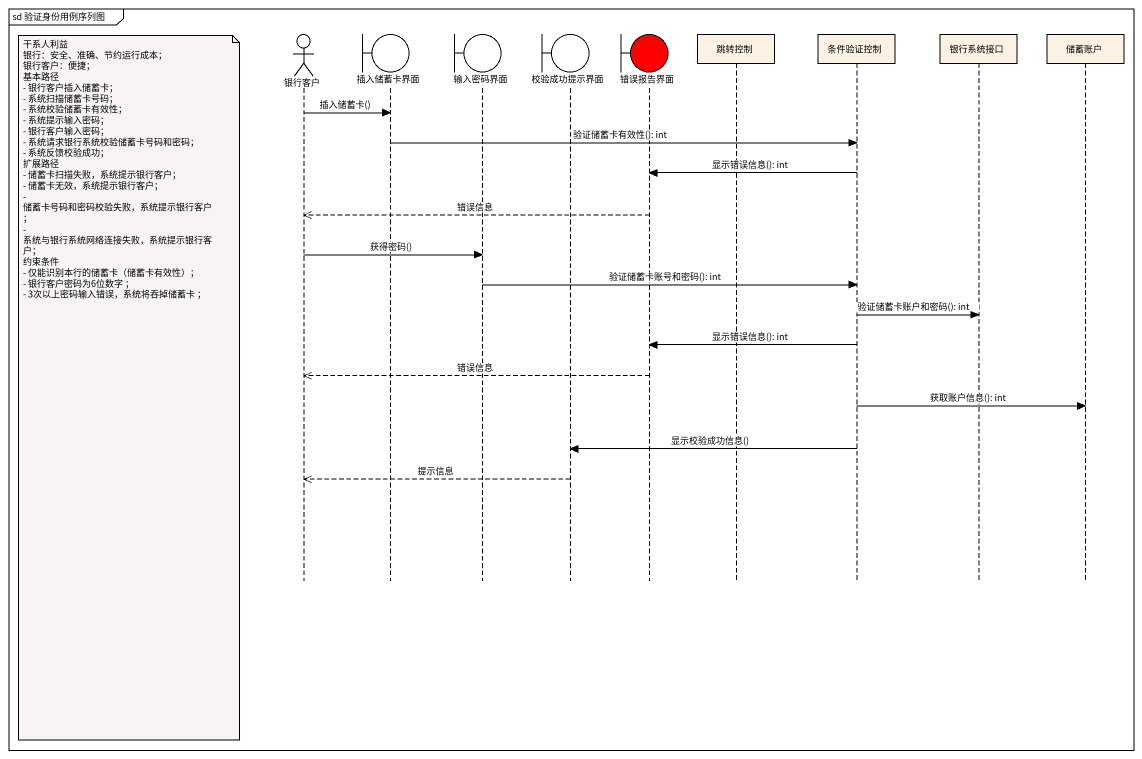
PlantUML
@startuml
mainframe sd 验证身份用例序列图
hide footbox
actor 银行客户
boundary 插入储蓄卡界面
boundary 输入密码界面
boundary 校验成功提示界面
boundary 错误报告界面 #FF0000
participant 跳转控制
participant 条件验证控制
participant 银行系统接口
participant 储蓄账户

银行客户 -> 插入储蓄卡界面 : 插入储蓄卡()
插入储蓄卡界面 -> 条件验证控制 : 验证储蓄卡有效性(): int
条件验证控制 -> 错误报告界面 : 显示错误信息(): int
错误报告界面 -->> 银行客户 : 错误信息
银行客户 -> 输入密码界面 : 获得密码()
输入密码界面 -> 条件验证控制 : 验证储蓄卡账号和密码(): int
条件验证控制 -> 银行系统接口 : 验证储蓄卡账户和密码(): int
条件验证控制 -> 错误报告界面 : 显示错误信息(): int
错误报告界面 -->> 银行客户 : 错误信息
note left of 银行客户
  干系人利益
  银行：安全、准确、节约运行成本；
  银行客户：便捷；
  基本路径
  - 银行客户插入储蓄卡；
  - 系统扫描储蓄卡号码；
  - 系统校验储蓄卡有效性；
  - 系统提示输入密码；
  - 银行客户输入密码；
  - 系统请求银行系统校验储蓄卡号码和密码；
  - 系统反馈校验成功；
  扩展路径
  - 储蓄卡扫描失败，系统提示银行客户；
  - 储蓄卡无效，系统提示银行客户；
  - 储蓄卡号码和密码校验失败，系统提示银行客户；
  - 系统与银行系统网络连接失败，系统提示银行客户；
  约束条件
  - 仅能识别本行的储蓄卡（储蓄卡有效性）；
  - 银行客户密码为6位数字 ；
  - 3次以上密码输入错误，系统将吞掉储蓄卡 ；
end note
条件验证控制 -> 储蓄账户 : 获取账户信息(): int
条件验证控制 -> 校验成功提示界面 : 显示校验成功信息()
校验成功提示界面 -->> 银行客户 : 提示信息
@enduml
